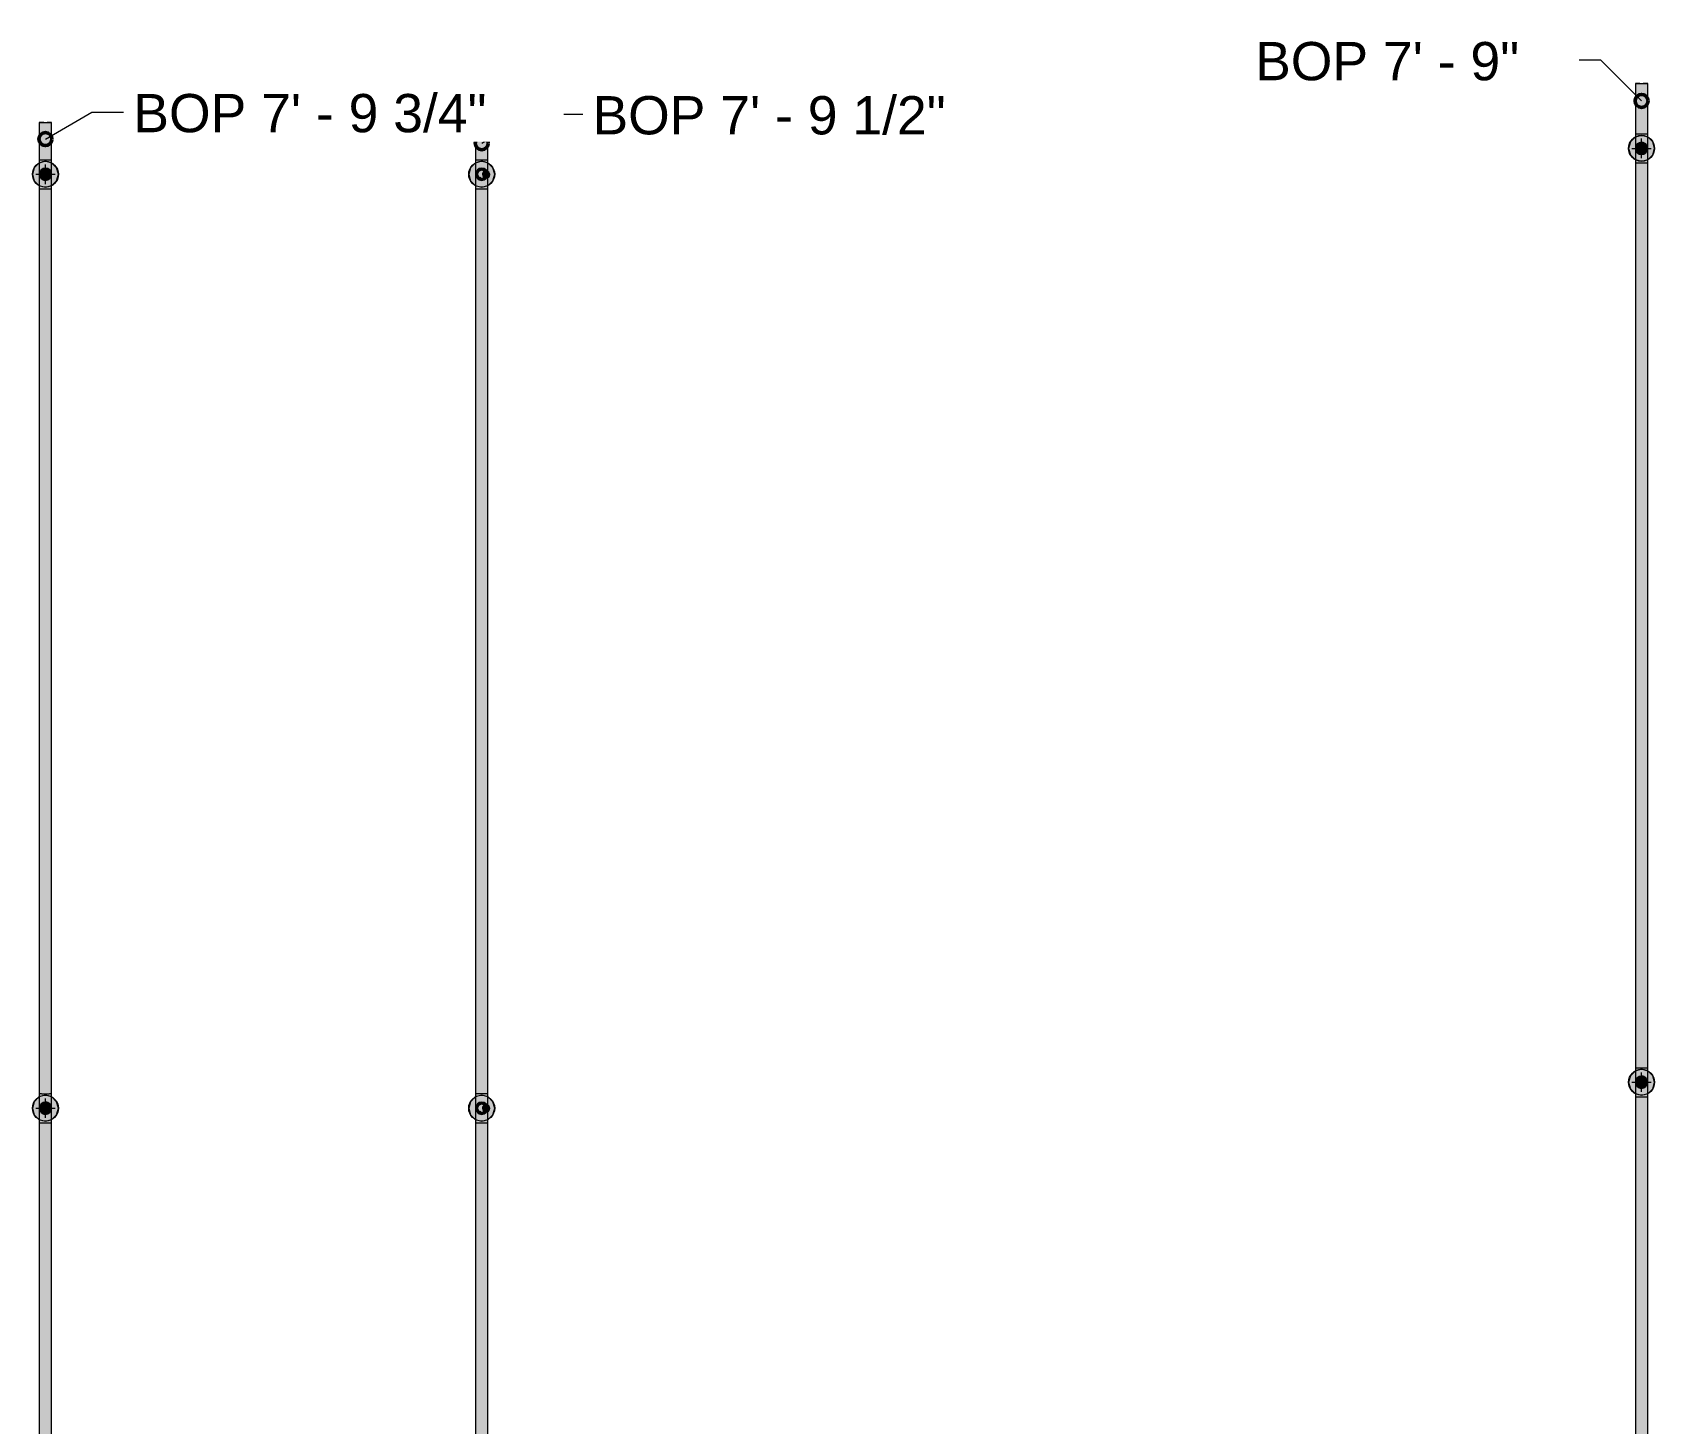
# Model space of a CAD drawing. Header units: inches. Extents: x -3385 to 41, y 7 to 1342.
# Drawn here: x -2188 to -1938, y 871.1 to 1085.6 of the extents above; entities that cross this region are included whole.
import ezdxf

# ---------------------------------------------------------------- set-up
doc = ezdxf.new("R2010")
doc.units = ezdxf.units.IN
doc.header["$MEASUREMENT"] = 0
for name, color, linetype, lineweight in [('A-ANNO-NOTE', 131, 'Continuous', 9), ('G-ANNO-DIMS', 111, 'Continuous', 9), ('P-PIPE', 3, 'Continuous', 9), ('P-PIPE-CNTR', 3, 'Continuous', 9)]:
    doc.layers.add(name, color=color, linetype=linetype, lineweight=lineweight)
doc.styles.add('Arial', font='arial.ttf', dxfattribs={"height": 5.901198})

# ---------------------------------------------------------------- blocks, each defined once
blk = doc.blocks.new('Transition - Generic - Plumbing-CW-1090292-LOWER PARKING')
at = {"layer": 'P-PIPE'}
for points in [[(-396.81, 147.74), (-396.66, 147.74), (-396.62, 147.94), (-396.54, 148.11), (-396.46, 148.21), (-396.29, 148.33), (-396.12, 148.38), (-396, 148.4), (-395.79, 148.36), (-395.63, 148.28), (-395.54, 148.21), (-395.41, 148.02), (-395.36, 147.91), (-395.33, 147.74), (-395.19, 147.74), (-395.43, 148.32), (-396, 148.56), (-396.58, 148.32), (-396.79, 147.79)], [(-396, 146.93), (-395.43, 147.17), (-395.19, 147.74), (-395.34, 147.74), (-395.37, 147.55), (-395.46, 147.38), (-395.54, 147.28), (-395.71, 147.16), (-395.88, 147.1), (-396, 147.09), (-396.21, 147.12), (-396.37, 147.2), (-396.47, 147.28), (-396.59, 147.47), (-396.64, 147.58), (-396.66, 147.74), (-396.81, 147.74), (-396.58, 147.17), (-396.14, 146.99)]]:
    blk.add_hatch(color=256, dxfattribs=at).paths.add_polyline_path(points, flags=0)
for radius, start, end in [(0.812, 0, 180), (0.813, 180, 0)]:
    blk.add_arc((-396, 147.74), radius, start, end, dxfattribs=at)
blk = doc.blocks.new('Transition - Generic - Plumbing-CW-1225462-LOWER PARKING')
at = {"layer": 'P-PIPE'}
for points in [[(-2118.76, 775.18), (-2118.76, 775.43), (-2119.03, 775.59), (-2119.03, 775.9), (-2118.76, 776.06), (-2118.76, 776.31), (-2119.16, 776.14), (-2119.32, 775.74), (-2119.16, 775.35)], [(-2118.76, 775.43), (-2118.49, 775.59), (-2118.49, 775.9), (-2118.76, 776.06), (-2119.03, 775.9), (-2119.03, 775.59)], [(-2118.76, 775.18), (-2118.36, 775.35), (-2118.2, 775.74), (-2118.36, 776.14), (-2118.76, 776.31), (-2118.76, 776.06), (-2118.49, 775.9), (-2118.49, 775.59), (-2118.76, 775.43)]]:
    blk.add_hatch(color=256, dxfattribs=at).paths.add_polyline_path(points, flags=0)
for major_axis, start_param, end_param in [((-0.561, 0.041), 4.784717, 7.926309), ((-0.312, 0.023), 4.784716, 7.926309), ((-0.561, 0.041), 1.643123, 4.784716), ((-0.312, 0.023), 1.643123, 4.784716)]:
    blk.add_ellipse((-2118.76, 775.74), major_axis=major_axis, ratio=0.999999, start_param=start_param, end_param=end_param, dxfattribs=at)

msp = doc.modelspace()

# ---------------------------------------------------------------- hatches: boundary and pattern name
at = {"layer": 'A-ANNO-NOTE'}
h = msp.add_hatch(color=256, dxfattribs=at)
edge = h.paths.add_edge_path(flags=0)
edge.add_arc((-1940, 1067.743), 2, 0, 360)
for points in [[(-1940, 1065.743), (-1939, 1066.011), (-1938.268, 1066.743), (-1938, 1067.743), (-1938.268, 1068.743), (-1939, 1069.475), (-1940, 1069.743), (-1941, 1069.475), (-1941.732, 1068.743), (-1942, 1067.743), (-1941.732, 1066.743), (-1941, 1066.011)], [(-2186, 1061.743), (-2185, 1062.011), (-2184.268, 1062.743), (-2184, 1063.743), (-2184.268, 1064.743), (-2185, 1065.475), (-2186, 1065.743), (-2187, 1065.475), (-2187.732, 1064.743), (-2188, 1063.743), (-2187.732, 1062.743), (-2187, 1062.011)], [(-2118.76, 1061.743), (-2117.76, 1062.011), (-2117.028, 1062.743), (-2116.76, 1063.743), (-2117.028, 1064.743), (-2117.76, 1065.475), (-2118.76, 1065.743), (-2119.76, 1065.475), (-2120.492, 1064.743), (-2120.76, 1063.743), (-2120.492, 1062.743), (-2119.76, 1062.011)], [(-1940, 921.743), (-1939, 922.011), (-1938.268, 922.743), (-1938, 923.743), (-1938.268, 924.743), (-1939, 925.475), (-1940, 925.743), (-1941, 925.475), (-1941.732, 924.743), (-1942, 923.743), (-1941.732, 922.743), (-1941, 922.011)], [(-2186, 917.743), (-2185, 918.011), (-2184.268, 918.743), (-2184, 919.743), (-2184.268, 920.743), (-2185, 921.475), (-2186, 921.743), (-2187, 921.475), (-2187.732, 920.743), (-2188, 919.743), (-2187.732, 918.743), (-2187, 918.011)], [(-2118.76, 917.743), (-2117.76, 918.011), (-2117.028, 918.743), (-2116.76, 919.743), (-2117.028, 920.743), (-2117.76, 921.475), (-2118.76, 921.743), (-2119.76, 921.475), (-2120.492, 920.743), (-2120.76, 919.743), (-2120.492, 918.743), (-2119.76, 918.011)]]:
    msp.add_hatch(color=256, dxfattribs=at).paths.add_polyline_path(points, flags=0)
h = msp.add_hatch(color=256, dxfattribs=at)
edge = h.paths.add_edge_path(flags=0)
edge.add_arc((-2186, 1063.743), 2, 0, 360)
h = msp.add_hatch(color=256, dxfattribs=at)
edge = h.paths.add_edge_path(flags=0)
edge.add_arc((-2118.76, 1063.743), 2, 0, 360)
h = msp.add_hatch(color=256, dxfattribs=at)
edge = h.paths.add_edge_path(flags=0)
edge.add_arc((-1940, 923.743), 2, 0, 360)
h = msp.add_hatch(color=256, dxfattribs=at)
edge = h.paths.add_edge_path(flags=0)
edge.add_arc((-2186, 919.743), 2, 0, 360)
h = msp.add_hatch(color=256, dxfattribs=at)
edge = h.paths.add_edge_path(flags=0)
edge.add_arc((-2118.76, 919.743), 2, 0, 360)
at = {"layer": 'P-PIPE'}
h = msp.add_hatch(color=256, dxfattribs=at)
h.paths.add_polyline_path([(-1940.672, 1069.984), (-1940.672, 1069.985), (-1940.672, 1071.306)], flags=0)
h.paths.add_polyline_path([(-1940, 1069.983), (-1940, 1077.738), (-1940.95, 1077.742), (-1940.95, 1069.987), (-1940.473, 1069.983), (-1940.245, 1069.983)], flags=0)
for points in [[(-1940, 1069.983), (-1939.05, 1069.987), (-1939.05, 1077.742), (-1939.525, 1077.739), (-1940, 1077.738), (-1940, 1071.306)], [(-2185.999, 1065.982), (-2185.049, 1065.986), (-2185.049, 1071.742), (-2185.524, 1071.739), (-2185.999, 1071.738), (-2185.999, 1071.306)], [(-2118.759, 1065.983), (-2117.809, 1065.987), (-2117.809, 1071.742), (-2118.284, 1071.739), (-2118.759, 1071.738), (-2118.759, 1071.306)], [(-1940, 1066.793), (-1939.754, 1066.825), (-1939.525, 1066.92), (-1939.328, 1067.071), (-1939.177, 1067.268), (-1939.082, 1067.497), (-1939.05, 1067.743), (-1939.082, 1067.989), (-1939.177, 1068.218), (-1939.328, 1068.415), (-1939.525, 1068.566), (-1939.754, 1068.66), (-1940, 1068.693), (-1940.246, 1068.66), (-1940.475, 1068.566), (-1940.672, 1068.415), (-1940.823, 1068.218), (-1940.918, 1067.989), (-1940.95, 1067.743), (-1940.918, 1067.497), (-1940.823, 1067.268), (-1940.672, 1067.071), (-1940.475, 1066.92), (-1940.246, 1066.825)], [(-1940, 925.983), (-1939.05, 925.987), (-1939.05, 1065.498), (-1939.525, 1065.495), (-1940, 1065.494), (-1940, 933.851)], [(-2186, 1062.793), (-2185.754, 1062.825), (-2185.525, 1062.92), (-2185.328, 1063.071), (-2185.177, 1063.268), (-2185.082, 1063.497), (-2185.05, 1063.743), (-2185.082, 1063.989), (-2185.177, 1064.218), (-2185.328, 1064.415), (-2185.525, 1064.566), (-2185.754, 1064.66), (-2186, 1064.693), (-2186.246, 1064.66), (-2186.475, 1064.566), (-2186.672, 1064.415), (-2186.823, 1064.218), (-2186.918, 1063.989), (-2186.95, 1063.743), (-2186.918, 1063.497), (-2186.823, 1063.268), (-2186.672, 1063.071), (-2186.475, 1062.92), (-2186.246, 1062.825)], [(-2185.999, 921.982), (-2185.049, 921.986), (-2185.049, 1061.498), (-2185.524, 1061.495), (-2185.999, 1061.494), (-2185.999, 933.851)], [(-2118.759, 921.983), (-2117.809, 921.987), (-2117.809, 1061.499), (-2118.284, 1061.495), (-2118.759, 1061.495), (-2118.759, 933.851)], [(-1940, 922.793), (-1939.754, 922.825), (-1939.525, 922.92), (-1939.328, 923.071), (-1939.177, 923.268), (-1939.082, 923.497), (-1939.05, 923.743), (-1939.082, 923.989), (-1939.177, 924.218), (-1939.328, 924.415), (-1939.525, 924.566), (-1939.754, 924.66), (-1940, 924.693), (-1940.246, 924.66), (-1940.475, 924.566), (-1940.672, 924.415), (-1940.823, 924.218), (-1940.918, 923.989), (-1940.95, 923.743), (-1940.918, 923.497), (-1940.823, 923.268), (-1940.672, 923.071), (-1940.475, 922.92), (-1940.246, 922.825)], [(-2186, 918.793), (-2185.754, 918.825), (-2185.525, 918.92), (-2185.328, 919.071), (-2185.177, 919.268), (-2185.082, 919.497), (-2185.05, 919.743), (-2185.082, 919.989), (-2185.177, 920.218), (-2185.328, 920.415), (-2185.525, 920.566), (-2185.754, 920.66), (-2186, 920.693), (-2186.246, 920.66), (-2186.475, 920.566), (-2186.672, 920.415), (-2186.823, 920.218), (-2186.918, 919.989), (-2186.95, 919.743), (-2186.918, 919.497), (-2186.823, 919.268), (-2186.672, 919.071), (-2186.475, 918.92), (-2186.246, 918.825)], [(-1940, 781.983), (-1940, 921.494), (-1940.95, 921.497), (-1940.95, 781.987), (-1940.473, 781.983), (-1940.245, 781.983)], [(-1940, 781.983), (-1939.05, 781.987), (-1939.05, 921.498), (-1939.525, 921.495), (-1940, 921.494), (-1940, 782.651)], [(-2185.999, 777.982), (-2185.049, 777.986), (-2185.049, 917.498), (-2185.524, 917.495), (-2185.999, 917.494), (-2185.999, 782.651)], [(-2118.759, 777.99), (-2117.809, 777.994), (-2117.809, 917.499), (-2118.284, 917.495), (-2118.759, 917.495), (-2118.759, 782.651)]]:
    msp.add_hatch(color=256, dxfattribs=at).paths.add_polyline_path(points, flags=0)
h = msp.add_hatch(color=256, dxfattribs=at)
h.paths.add_polyline_path([(-2186.672, 1065.984), (-2186.672, 1065.984), (-2186.672, 1071.306)], flags=0)
h.paths.add_polyline_path([(-2185.999, 1065.982), (-2185.999, 1071.738), (-2186.949, 1071.742), (-2186.949, 1065.986), (-2186.473, 1065.983), (-2186.245, 1065.983)], flags=0)
h = msp.add_hatch(color=256, dxfattribs=at)
h.paths.add_polyline_path([(-2119.432, 1065.984), (-2119.432, 1065.985), (-2119.432, 1071.306)], flags=0)
h.paths.add_polyline_path([(-2118.759, 1065.983), (-2118.759, 1071.738), (-2119.709, 1071.742), (-2119.709, 1065.987), (-2119.233, 1065.984), (-2119.005, 1065.983)], flags=0)
h = msp.add_hatch(color=256, dxfattribs=at)
h.paths.add_polyline_path([(-1940.95, 1067.742), (-1940.918, 1067.989), (-1940.787, 1068.275), (-1940.654, 1068.432), (-1940.442, 1068.58), (-1940.245, 1068.661), (-1940, 1068.693), (-1940, 1069.983), (-1940.95, 1069.987), (-1940.95, 1067.743)], flags=0)
h.paths.add_polyline_path([(-1940, 1065.494), (-1940.008, 1066.793), (-1940.253, 1066.826), (-1940.477, 1066.921), (-1940.674, 1067.073), (-1940.84, 1067.309), (-1940.879, 1067.381), (-1940.933, 1067.56), (-1940.95, 1067.741), (-1940.95, 1065.498), (-1940.475, 1065.495), (-1940.246, 1065.495)], flags=0)
h = msp.add_hatch(color=256, dxfattribs=at)
h.paths.add_polyline_path([(-1940, 1066.792), (-1939.749, 1066.826), (-1939.522, 1066.921), (-1939.324, 1067.074), (-1939.174, 1067.272), (-1939.081, 1067.5), (-1939.05, 1067.752), (-1939.082, 1067.991), (-1939.179, 1068.221), (-1939.329, 1068.416), (-1939.527, 1068.567), (-1939.755, 1068.661), (-1940.003, 1068.693), (-1940.247, 1068.66), (-1940.476, 1068.565), (-1940.672, 1068.414), (-1940.823, 1068.217), (-1940.918, 1067.988), (-1940.95, 1067.74), (-1940.917, 1067.495), (-1940.822, 1067.265), (-1940.67, 1067.069), (-1940.472, 1066.918), (-1940.242, 1066.824), (-1940, 1066.792)], flags=0)
h.paths.add_polyline_path([(-1940, 1066.793), (-1940.252, 1066.828), (-1940.475, 1066.92), (-1940.674, 1067.075), (-1940.823, 1067.268), (-1940.918, 1067.5), (-1940.95, 1067.743), (-1940.917, 1067.99), (-1940.823, 1068.218), (-1940.67, 1068.416), (-1940.475, 1068.566), (-1940.243, 1068.661), (-1940, 1068.693), (-1939.749, 1068.658), (-1939.525, 1068.566), (-1939.324, 1068.409), (-1939.177, 1068.218), (-1939.082, 1067.989), (-1939.051, 1067.738), (-1939.086, 1067.488), (-1939.177, 1067.268), (-1939.328, 1067.071), (-1939.527, 1066.919), (-1939.756, 1066.825)], flags=0)
h = msp.add_hatch(color=256, dxfattribs=at)
h.paths.add_polyline_path([(-1939.049, 1067.742), (-1939.049, 1069.987), (-1939.525, 1069.983), (-1940, 1069.983), (-1939.996, 1068.693), (-1939.746, 1068.659), (-1939.523, 1068.565), (-1939.326, 1068.413), (-1939.159, 1068.176), (-1939.12, 1068.104), (-1939.066, 1067.925), (-1939.05, 1067.755)], flags=0)
h.paths.add_polyline_path([(-1940, 1065.494), (-1939.049, 1065.498), (-1939.05, 1067.73), (-1939.082, 1067.494), (-1939.212, 1067.209), (-1939.346, 1067.052), (-1939.539, 1066.913), (-1939.753, 1066.824), (-1940, 1066.792), (-1940, 1066.682)], flags=0)
h = msp.add_hatch(color=256, dxfattribs=at)
h.paths.add_polyline_path([(-2186.95, 1063.742), (-2186.918, 1063.989), (-2186.787, 1064.275), (-2186.654, 1064.432), (-2186.442, 1064.579), (-2186.245, 1064.661), (-2185.999, 1064.693), (-2186, 1065.982), (-2186.95, 1065.986), (-2186.95, 1063.743)], flags=0)
h.paths.add_polyline_path([(-2185.999, 1061.494), (-2186.009, 1062.793), (-2186.253, 1062.826), (-2186.477, 1062.921), (-2186.674, 1063.073), (-2186.84, 1063.309), (-2186.879, 1063.38), (-2186.933, 1063.56), (-2186.95, 1063.742), (-2186.95, 1061.498), (-2186.474, 1061.495), (-2186.246, 1061.494)], flags=0)
h = msp.add_hatch(color=256, dxfattribs=at)
h.paths.add_polyline_path([(-2185.049, 1063.742), (-2185.049, 1065.986), (-2185.524, 1065.983), (-2185.999, 1065.982), (-2185.997, 1064.693), (-2185.745, 1064.659), (-2185.523, 1064.565), (-2185.326, 1064.413), (-2185.159, 1064.176), (-2185.12, 1064.104), (-2185.066, 1063.925), (-2185.05, 1063.756)], flags=0)
h.paths.add_polyline_path([(-2185.999, 1061.494), (-2185.049, 1061.498), (-2185.05, 1063.729), (-2185.082, 1063.493), (-2185.212, 1063.209), (-2185.346, 1063.052), (-2185.538, 1062.913), (-2185.753, 1062.824), (-2185.999, 1062.792), (-2185.999, 1062.682)], flags=0)
h = msp.add_hatch(color=256, dxfattribs=at)
h.paths.add_polyline_path([(-2118.759, 1061.495), (-2118.759, 1062.792), (-2119.013, 1062.827), (-2119.237, 1062.921), (-2119.432, 1063.071), (-2119.601, 1063.311), (-2119.638, 1063.381), (-2119.692, 1063.56), (-2119.71, 1063.741), (-2119.71, 1061.499), (-2119.234, 1061.495), (-2118.759, 1061.495)], flags=0)
h.paths.add_polyline_path([(-2119.71, 1063.745), (-2119.661, 1064.029), (-2119.639, 1064.104), (-2119.547, 1064.276), (-2119.413, 1064.433), (-2119.19, 1064.585), (-2119.006, 1064.661), (-2118.759, 1064.694), (-2118.759, 1065.983), (-2119.71, 1065.987), (-2119.71, 1063.989)], flags=0)
h = msp.add_hatch(color=256, dxfattribs=at)
h.paths.add_polyline_path([(-2117.808, 1063.743), (-2117.808, 1065.987), (-2118.284, 1065.984), (-2118.759, 1065.983), (-2118.755, 1064.693), (-2118.505, 1064.659), (-2118.283, 1064.566), (-2118.087, 1064.415), (-2117.919, 1064.178), (-2117.88, 1064.104), (-2117.826, 1063.925), (-2117.809, 1063.744)], flags=0)
h.paths.add_polyline_path([(-2118.759, 1061.495), (-2117.808, 1061.499), (-2117.809, 1063.74), (-2117.841, 1063.497), (-2117.972, 1063.21), (-2118.105, 1063.053), (-2118.284, 1062.92), (-2118.513, 1062.825), (-2118.759, 1062.792), (-2118.759, 1062.682)], flags=0)
h = msp.add_hatch(color=256, dxfattribs=at)
h.paths.add_polyline_path([(-1940.672, 925.984), (-1940.672, 925.985), (-1940.672, 933.851)], flags=0)
h.paths.add_polyline_path([(-1940, 925.983), (-1940, 1065.494), (-1940.95, 1065.497), (-1940.95, 925.987), (-1940.473, 925.983), (-1940.245, 925.983)], flags=0)
h = msp.add_hatch(color=256, dxfattribs=at)
h.paths.add_polyline_path([(-2185.999, 1062.792), (-2185.749, 1062.826), (-2185.521, 1062.921), (-2185.324, 1063.075), (-2185.174, 1063.272), (-2185.081, 1063.5), (-2185.05, 1063.752), (-2185.082, 1063.991), (-2185.179, 1064.221), (-2185.329, 1064.416), (-2185.527, 1064.567), (-2185.755, 1064.661), (-2186.002, 1064.693), (-2186.246, 1064.66), (-2186.475, 1064.565), (-2186.672, 1064.414), (-2186.823, 1064.217), (-2186.918, 1063.988), (-2186.95, 1063.74), (-2186.917, 1063.495), (-2186.822, 1063.265), (-2186.67, 1063.068), (-2186.472, 1062.918), (-2186.242, 1062.823), (-2186, 1062.792)], flags=0)
h.paths.add_polyline_path([(-2186, 1062.793), (-2186.252, 1062.828), (-2186.475, 1062.92), (-2186.674, 1063.074), (-2186.823, 1063.268), (-2186.918, 1063.499), (-2186.95, 1063.743), (-2186.917, 1063.989), (-2186.823, 1064.218), (-2186.671, 1064.415), (-2186.475, 1064.566), (-2186.244, 1064.661), (-2186, 1064.693), (-2185.75, 1064.659), (-2185.525, 1064.566), (-2185.324, 1064.409), (-2185.177, 1064.218), (-2185.082, 1063.989), (-2185.051, 1063.738), (-2185.087, 1063.487), (-2185.177, 1063.268), (-2185.328, 1063.071), (-2185.527, 1062.919), (-2185.757, 1062.825)], flags=0)
h = msp.add_hatch(color=256, dxfattribs=at)
h.paths.add_polyline_path([(-2118.759, 1062.792), (-2118.513, 1062.825), (-2118.284, 1062.92), (-2118.066, 1063.098), (-2117.936, 1063.268), (-2117.834, 1063.551), (-2117.809, 1063.743), (-2117.858, 1064.03), (-2117.936, 1064.218), (-2118.11, 1064.433), (-2118.329, 1064.585), (-2118.513, 1064.661), (-2118.759, 1064.694), (-2119.047, 1064.644), (-2119.235, 1064.566), (-2119.453, 1064.388), (-2119.583, 1064.218), (-2119.678, 1063.989), (-2119.71, 1063.743), (-2119.661, 1063.456), (-2119.583, 1063.268), (-2119.432, 1063.071), (-2119.19, 1062.901), (-2118.958, 1062.818)], flags=0)
h.paths.add_polyline_path([(-2118.759, 1062.93), (-2118.76, 1062.93), (-2119.336, 1063.173), (-2119.572, 1063.743), (-2119.322, 1064.322), (-2118.759, 1064.555), (-2118.185, 1064.317), (-2117.947, 1063.743), (-2118.197, 1063.163), (-2118.665, 1062.97)], flags=0)
h = msp.add_hatch(color=256, dxfattribs=at)
h.paths.add_polyline_path([(-2118.76, 1063.085), (-2118.589, 1063.108), (-2118.422, 1063.18), (-2118.295, 1063.278), (-2118.19, 1063.414), (-2118.124, 1063.573), (-2118.102, 1063.743), (-2118.124, 1063.913), (-2118.197, 1064.081), (-2118.295, 1064.208), (-2118.431, 1064.312), (-2118.589, 1064.378), (-2118.76, 1064.4), (-2118.93, 1064.378), (-2119.097, 1064.305), (-2119.225, 1064.208), (-2119.329, 1064.072), (-2119.395, 1063.913), (-2119.417, 1063.743), (-2119.395, 1063.573), (-2119.322, 1063.405), (-2119.225, 1063.278), (-2119.088, 1063.173), (-2118.93, 1063.108)], flags=0)
h.paths.add_polyline_path([(-2118.76, 1063.18), (-2119.157, 1063.345), (-2119.322, 1063.743), (-2119.157, 1064.141), (-2118.76, 1064.305), (-2118.362, 1064.141), (-2118.197, 1063.743), (-2118.362, 1063.345), (-2118.603, 1063.245)], flags=0)
h = msp.add_hatch(color=256, dxfattribs=at)
h.paths.add_polyline_path([(-2186.672, 921.984), (-2186.672, 921.984), (-2186.672, 933.851)], flags=0)
h.paths.add_polyline_path([(-2185.999, 921.982), (-2185.999, 1061.494), (-2186.949, 1061.497), (-2186.949, 921.986), (-2186.473, 921.983), (-2186.245, 921.983)], flags=0)
h = msp.add_hatch(color=256, dxfattribs=at)
h.paths.add_polyline_path([(-2119.432, 921.984), (-2119.432, 921.985), (-2119.432, 933.851)], flags=0)
h.paths.add_polyline_path([(-2118.759, 921.983), (-2118.759, 1061.495), (-2119.709, 1061.498), (-2119.709, 921.987), (-2119.233, 921.984), (-2119.005, 921.983)], flags=0)
h = msp.add_hatch(color=256, dxfattribs=at)
h.paths.add_polyline_path([(-1940.95, 923.742), (-1940.918, 923.989), (-1940.787, 924.275), (-1940.654, 924.432), (-1940.442, 924.58), (-1940.245, 924.661), (-1940, 924.693), (-1940, 925.983), (-1940.95, 925.987), (-1940.95, 923.743)], flags=0)
h.paths.add_polyline_path([(-1940, 921.494), (-1940.008, 922.793), (-1940.253, 922.826), (-1940.477, 922.921), (-1940.674, 923.073), (-1940.84, 923.309), (-1940.879, 923.381), (-1940.933, 923.56), (-1940.95, 923.741), (-1940.95, 921.498), (-1940.475, 921.495), (-1940.246, 921.495)], flags=0)
h = msp.add_hatch(color=256, dxfattribs=at)
h.paths.add_polyline_path([(-1939.049, 923.742), (-1939.049, 925.987), (-1939.525, 925.983), (-1940, 925.983), (-1939.996, 924.693), (-1939.746, 924.659), (-1939.523, 924.565), (-1939.326, 924.413), (-1939.159, 924.176), (-1939.12, 924.104), (-1939.066, 923.925), (-1939.05, 923.755)], flags=0)
h.paths.add_polyline_path([(-1940, 921.494), (-1939.049, 921.498), (-1939.05, 923.73), (-1939.082, 923.494), (-1939.212, 923.209), (-1939.346, 923.052), (-1939.539, 922.913), (-1939.753, 922.824), (-1940, 922.792), (-1940, 922.682)], flags=0)
h = msp.add_hatch(color=256, dxfattribs=at)
h.paths.add_polyline_path([(-1940, 922.792), (-1939.749, 922.826), (-1939.522, 922.921), (-1939.324, 923.074), (-1939.174, 923.272), (-1939.081, 923.5), (-1939.05, 923.752), (-1939.082, 923.991), (-1939.179, 924.221), (-1939.329, 924.416), (-1939.527, 924.567), (-1939.755, 924.661), (-1940.003, 924.693), (-1940.247, 924.66), (-1940.476, 924.565), (-1940.672, 924.414), (-1940.823, 924.217), (-1940.918, 923.988), (-1940.95, 923.74), (-1940.917, 923.495), (-1940.822, 923.265), (-1940.67, 923.069), (-1940.472, 922.918), (-1940.242, 922.824), (-1940, 922.792)], flags=0)
h.paths.add_polyline_path([(-1940, 922.793), (-1940.252, 922.828), (-1940.475, 922.92), (-1940.674, 923.075), (-1940.823, 923.268), (-1940.918, 923.5), (-1940.95, 923.743), (-1940.917, 923.99), (-1940.823, 924.218), (-1940.67, 924.416), (-1940.475, 924.566), (-1940.243, 924.661), (-1940, 924.693), (-1939.749, 924.658), (-1939.525, 924.566), (-1939.324, 924.409), (-1939.177, 924.218), (-1939.082, 923.989), (-1939.051, 923.738), (-1939.086, 923.488), (-1939.177, 923.268), (-1939.328, 923.071), (-1939.527, 922.919), (-1939.756, 922.825)], flags=0)
h = msp.add_hatch(color=256, dxfattribs=at)
h.paths.add_polyline_path([(-2186.95, 919.742), (-2186.918, 919.989), (-2186.787, 920.275), (-2186.654, 920.432), (-2186.442, 920.579), (-2186.245, 920.661), (-2185.999, 920.693), (-2186, 921.982), (-2186.95, 921.985), (-2186.95, 919.743)], flags=0)
h.paths.add_polyline_path([(-2185.999, 917.494), (-2186.009, 918.793), (-2186.253, 918.826), (-2186.477, 918.921), (-2186.674, 919.073), (-2186.84, 919.309), (-2186.879, 919.38), (-2186.933, 919.56), (-2186.95, 919.742), (-2186.95, 917.498), (-2186.474, 917.495), (-2186.246, 917.494)], flags=0)
h = msp.add_hatch(color=256, dxfattribs=at)
h.paths.add_polyline_path([(-2185.999, 918.792), (-2185.749, 918.826), (-2185.521, 918.921), (-2185.324, 919.075), (-2185.174, 919.272), (-2185.081, 919.5), (-2185.05, 919.752), (-2185.082, 919.991), (-2185.179, 920.221), (-2185.329, 920.416), (-2185.527, 920.567), (-2185.755, 920.661), (-2186.002, 920.693), (-2186.246, 920.66), (-2186.475, 920.565), (-2186.672, 920.414), (-2186.823, 920.217), (-2186.918, 919.988), (-2186.95, 919.74), (-2186.917, 919.495), (-2186.822, 919.265), (-2186.67, 919.068), (-2186.472, 918.918), (-2186.242, 918.823), (-2186, 918.792)], flags=0)
h.paths.add_polyline_path([(-2186, 918.793), (-2186.252, 918.828), (-2186.475, 918.92), (-2186.674, 919.074), (-2186.823, 919.268), (-2186.918, 919.499), (-2186.95, 919.743), (-2186.917, 919.989), (-2186.823, 920.218), (-2186.671, 920.415), (-2186.475, 920.566), (-2186.244, 920.661), (-2186, 920.693), (-2185.75, 920.659), (-2185.525, 920.566), (-2185.324, 920.409), (-2185.177, 920.218), (-2185.082, 919.989), (-2185.051, 919.738), (-2185.087, 919.487), (-2185.177, 919.268), (-2185.328, 919.071), (-2185.527, 918.919), (-2185.757, 918.825)], flags=0)
h = msp.add_hatch(color=256, dxfattribs=at)
h.paths.add_polyline_path([(-2185.049, 919.742), (-2185.049, 921.986), (-2185.524, 921.983), (-2185.999, 921.982), (-2185.997, 920.693), (-2185.745, 920.659), (-2185.523, 920.565), (-2185.326, 920.413), (-2185.159, 920.176), (-2185.12, 920.104), (-2185.066, 919.925), (-2185.05, 919.756)], flags=0)
h.paths.add_polyline_path([(-2185.999, 917.494), (-2185.049, 917.498), (-2185.05, 919.729), (-2185.082, 919.493), (-2185.212, 919.209), (-2185.346, 919.052), (-2185.538, 918.913), (-2185.753, 918.824), (-2185.999, 918.792), (-2185.999, 918.682)], flags=0)
h = msp.add_hatch(color=256, dxfattribs=at)
h.paths.add_polyline_path([(-2118.759, 917.495), (-2118.759, 918.792), (-2119.013, 918.827), (-2119.237, 918.921), (-2119.432, 919.071), (-2119.601, 919.311), (-2119.638, 919.381), (-2119.692, 919.56), (-2119.71, 919.741), (-2119.71, 917.499), (-2119.234, 917.495), (-2118.759, 917.495)], flags=0)
h.paths.add_polyline_path([(-2119.71, 919.745), (-2119.661, 920.029), (-2119.638, 920.106), (-2119.547, 920.276), (-2119.414, 920.433), (-2119.191, 920.584), (-2119.006, 920.661), (-2118.759, 920.694), (-2118.759, 921.983), (-2119.71, 921.986), (-2119.71, 919.989)], flags=0)
h = msp.add_hatch(color=256, dxfattribs=at)
h.paths.add_polyline_path([(-2118.759, 918.792), (-2118.513, 918.825), (-2118.284, 918.92), (-2118.066, 919.098), (-2117.936, 919.268), (-2117.834, 919.551), (-2117.809, 919.743), (-2117.841, 919.989), (-2117.936, 920.218), (-2118.087, 920.415), (-2118.329, 920.585), (-2118.513, 920.661), (-2118.759, 920.694), (-2119.047, 920.644), (-2119.235, 920.566), (-2119.453, 920.388), (-2119.583, 920.218), (-2119.678, 919.989), (-2119.71, 919.743), (-2119.661, 919.456), (-2119.583, 919.268), (-2119.432, 919.071), (-2119.19, 918.901), (-2118.958, 918.818)], flags=0)
h.paths.add_polyline_path([(-2118.759, 918.93), (-2118.759, 918.93), (-2119.336, 919.173), (-2119.572, 919.743), (-2119.322, 920.322), (-2118.759, 920.555), (-2118.185, 920.317), (-2117.947, 919.743), (-2118.197, 919.163), (-2118.665, 918.97)], flags=0)
h = msp.add_hatch(color=256, dxfattribs=at)
h.paths.add_polyline_path([(-2118.76, 919.085), (-2118.589, 919.108), (-2118.422, 919.18), (-2118.295, 919.278), (-2118.19, 919.414), (-2118.124, 919.573), (-2118.102, 919.743), (-2118.124, 919.913), (-2118.216, 920.106), (-2118.295, 920.208), (-2118.431, 920.312), (-2118.589, 920.378), (-2118.807, 920.394), (-2118.93, 920.378), (-2119.097, 920.305), (-2119.225, 920.208), (-2119.329, 920.072), (-2119.395, 919.913), (-2119.417, 919.743), (-2119.395, 919.573), (-2119.322, 919.405), (-2119.225, 919.278), (-2119.088, 919.173), (-2118.93, 919.108)], flags=0)
h.paths.add_polyline_path([(-2118.76, 919.18), (-2119.157, 919.345), (-2119.322, 919.743), (-2119.157, 920.141), (-2118.76, 920.305), (-2118.362, 920.141), (-2118.197, 919.743), (-2118.362, 919.345), (-2118.603, 919.245)], flags=0)
h = msp.add_hatch(color=256, dxfattribs=at)
h.paths.add_polyline_path([(-2117.808, 919.743), (-2117.808, 921.987), (-2118.284, 921.984), (-2118.759, 921.983), (-2118.755, 920.693), (-2118.505, 920.659), (-2118.283, 920.566), (-2118.087, 920.415), (-2117.919, 920.178), (-2117.88, 920.104), (-2117.826, 919.925), (-2117.809, 919.744)], flags=0)
h.paths.add_polyline_path([(-2118.759, 917.495), (-2117.808, 917.499), (-2117.809, 919.74), (-2117.841, 919.497), (-2117.972, 919.21), (-2118.105, 919.053), (-2118.286, 918.919), (-2118.513, 918.825), (-2118.759, 918.792), (-2118.759, 918.682)], flags=0)
h = msp.add_hatch(color=256, dxfattribs=at)
h.paths.add_polyline_path([(-2186.672, 777.984), (-2186.672, 777.984), (-2186.672, 782.651)], flags=0)
h.paths.add_polyline_path([(-2185.999, 777.982), (-2185.999, 917.494), (-2186.949, 917.497), (-2186.949, 777.986), (-2186.473, 777.983), (-2186.245, 777.983)], flags=0)
h = msp.add_hatch(color=256, dxfattribs=at)
h.paths.add_polyline_path([(-2119.432, 777.991), (-2119.432, 777.992), (-2119.432, 782.651)], flags=0)
h.paths.add_polyline_path([(-2118.759, 777.99), (-2118.759, 917.495), (-2119.709, 917.498), (-2119.709, 777.994), (-2119.233, 777.991), (-2119.005, 777.99)], flags=0)

# ---------------------------------------------------------------- linework, layer by layer
at = {"layer": 'A-ANNO-NOTE'}
for p, q in [((-1941.732, 1068.743), (-1942, 1067.743)), ((-1942, 1067.743), (-1941.732, 1066.743)), ((-1941, 1069.475), (-1941.732, 1068.743)), ((-1940, 1069.743), (-1941, 1069.475)), ((-1939, 1069.475), (-1940, 1069.743)), ((-1938.268, 1068.743), (-1939, 1069.475)), ((-1938, 1067.743), (-1938.268, 1068.743)), ((-1938.268, 1066.743), (-1938, 1067.743)), ((-2187, 1065.475), (-2187.732, 1064.743)), ((-2186, 1065.743), (-2187, 1065.475)), ((-2185, 1065.475), (-2186, 1065.743)), ((-2184.268, 1064.743), (-2185, 1065.475)), ((-2119.76, 1065.475), (-2120.492, 1064.743)), ((-2118.76, 1065.743), (-2119.76, 1065.475)), ((-2117.76, 1065.475), (-2118.76, 1065.743)), ((-2117.028, 1064.743), (-2117.76, 1065.475)), ((-1941.732, 1066.743), (-1941, 1066.011)), ((-1941, 1066.011), (-1940, 1065.743)), ((-1940, 1065.743), (-1939, 1066.011)), ((-1939, 1066.011), (-1938.268, 1066.743)), ((-2187.732, 1064.743), (-2188, 1063.743)), ((-2188, 1063.743), (-2187.732, 1062.743)), ((-2187.732, 1062.743), (-2187, 1062.011)), ((-2185, 1062.011), (-2184.268, 1062.743)), ((-2184, 1063.743), (-2184.268, 1064.743)), ((-2184.268, 1062.743), (-2184, 1063.743)), ((-2120.492, 1064.743), (-2120.76, 1063.743)), ((-2120.76, 1063.743), (-2120.492, 1062.743)), ((-2120.492, 1062.743), (-2119.76, 1062.011)), ((-2117.76, 1062.011), (-2117.028, 1062.743)), ((-2116.76, 1063.743), (-2117.028, 1064.743)), ((-2117.028, 1062.743), (-2116.76, 1063.743)), ((-2187, 1062.011), (-2186, 1061.743)), ((-2186, 1061.743), (-2185, 1062.011)), ((-2119.76, 1062.011), (-2118.76, 1061.743)), ((-2118.76, 1061.743), (-2117.76, 1062.011)), ((-1941, 925.475), (-1941.732, 924.743)), ((-1940, 925.743), (-1941, 925.475)), ((-1939, 925.475), (-1940, 925.743)), ((-1938.268, 924.743), (-1939, 925.475)), ((-1941.732, 924.743), (-1942, 923.743)), ((-1942, 923.743), (-1941.732, 922.743)), ((-1941.732, 922.743), (-1941, 922.011)), ((-1939, 922.011), (-1938.268, 922.743)), ((-1938, 923.743), (-1938.268, 924.743)), ((-1938.268, 922.743), (-1938, 923.743)), ((-2187.732, 920.743), (-2188, 919.743)), ((-2187, 921.475), (-2187.732, 920.743)), ((-2186, 921.743), (-2187, 921.475)), ((-2185, 921.475), (-2186, 921.743)), ((-2184.268, 920.743), (-2185, 921.475)), ((-2184, 919.743), (-2184.268, 920.743)), ((-2120.492, 920.743), (-2120.76, 919.743)), ((-2119.76, 921.475), (-2120.492, 920.743)), ((-2118.76, 921.743), (-2119.76, 921.475)), ((-2117.76, 921.475), (-2118.76, 921.743)), ((-2117.028, 920.743), (-2117.76, 921.475)), ((-2116.76, 919.743), (-2117.028, 920.743)), ((-1941, 922.011), (-1940, 921.743)), ((-1940, 921.743), (-1939, 922.011)), ((-2188, 919.743), (-2187.732, 918.743)), ((-2187.732, 918.743), (-2187, 918.011)), ((-2187, 918.011), (-2186, 917.743)), ((-2186, 917.743), (-2185, 918.011)), ((-2185, 918.011), (-2184.268, 918.743)), ((-2184.268, 918.743), (-2184, 919.743)), ((-2120.76, 919.743), (-2120.492, 918.743)), ((-2120.492, 918.743), (-2119.76, 918.011)), ((-2119.76, 918.011), (-2118.76, 917.743)), ((-2118.76, 917.743), (-2117.76, 918.011)), ((-2117.76, 918.011), (-2117.028, 918.743)), ((-2117.028, 918.743), (-2116.76, 919.743))]:
    msp.add_line(p, q, dxfattribs=at)
for centre in [(-1940, 1067.743), (-2186, 1063.743), (-2118.76, 1063.743), (-1940, 923.743), (-2186, 919.743), (-2118.76, 919.743)]:
    msp.add_circle(centre, 2, dxfattribs=at)
at = {"layer": 'G-ANNO-DIMS'}
for p, q in [((-1946.283, 1081.337), (-1957.676, 1081.337)), ((-1940, 1075.054), (-1946.283, 1081.337)), ((-2185.999, 1069.177), (-2178.822, 1073.321)), ((-2178.822, 1073.321), (-2173.953, 1073.321)), ((-2118.759, 1068.528), (-2111.025, 1072.993)), ((-2111.025, 1072.993), (-2103.187, 1072.993))]:
    msp.add_line(p, q, dxfattribs=at)
at = {"layer": 'G-ANNO-DIMS', "lineweight": 50}
for centre in [(-1940, 1075.054), (-2185.999, 1069.177), (-2118.759, 1068.528)]:
    msp.add_circle(centre, 1, dxfattribs=at)
at = {"layer": 'P-PIPE'}
for p, q in [((-1940.95, 1077.742), (-1940.95, 1069.987)), ((-1939.05, 1069.987), (-1939.05, 1077.742)), ((-2186.949, 1071.742), (-2186.949, 1065.986)), ((-2185.049, 1065.986), (-2185.049, 1071.742)), ((-2119.709, 1071.742), (-2119.709, 1065.987)), ((-2117.809, 1065.987), (-2117.809, 1071.742)), ((-1940.95, 1069.987), (-1940.95, 1065.498)), ((-1939.049, 1065.498), (-1939.049, 1069.987)), ((-2186.95, 1065.986), (-2186.95, 1061.498)), ((-2185.049, 1061.498), (-2185.049, 1065.986)), ((-2119.71, 1065.987), (-2119.71, 1063.743)), ((-2117.808, 1061.499), (-2117.808, 1065.987)), ((-1940.95, 1065.498), (-1940.95, 925.987)), ((-1939.05, 925.987), (-1939.05, 1065.498)), ((-2119.71, 1063.743), (-2119.71, 1061.499)), ((-2118.759, 1062.792), (-2118.759, 1062.792)), ((-2186.949, 1061.498), (-2186.949, 921.986)), ((-2185.049, 921.986), (-2185.049, 1061.498)), ((-2119.709, 1061.499), (-2119.709, 921.987)), ((-2117.809, 921.987), (-2117.809, 1061.499)), ((-1940.95, 925.987), (-1940.95, 921.498)), ((-1939.049, 921.498), (-1939.049, 925.987)), ((-2186.95, 921.986), (-2186.95, 917.498)), ((-2185.049, 917.498), (-2185.049, 921.986)), ((-2119.71, 921.987), (-2119.71, 919.743)), ((-2117.808, 917.499), (-2117.808, 921.987)), ((-1940.95, 921.498), (-1940.95, 781.987)), ((-1939.05, 781.987), (-1939.05, 921.498)), ((-2119.71, 919.743), (-2119.71, 917.499)), ((-2118.759, 918.792), (-2118.759, 918.792)), ((-2186.949, 917.498), (-2186.949, 777.986)), ((-2185.049, 777.986), (-2185.049, 917.498)), ((-2119.709, 917.499), (-2119.709, 777.994)), ((-2117.809, 777.994), (-2117.809, 917.499))]:
    msp.add_line(p, q, dxfattribs=at)
for centre, radius, start, end in [((-1940, 1067.743), 0.95, 0, 180), ((-1940, 1067.743), 0.95, 180, 0), ((-1940, 1067.268), 0.475, 90, 270), ((-1940, 1068.218), 0.475, 270, 90), ((-2186, 1063.743), 0.95, 0, 180), ((-2186, 1063.743), 0.95, 180, 0), ((-2186, 1063.268), 0.475, 90, 270), ((-2186, 1064.218), 0.475, 270, 90), ((-2118.76, 1063.743), 0.657, 0, 180), ((-2118.76, 1063.743), 0.658, 180, 0), ((-2118.76, 1063.414), 0.329, 201.13329, 270), ((-2118.76, 1064.072), 0.329, 21.14357, 90), ((-1940, 923.743), 0.95, 0, 180), ((-1940, 923.743), 0.95, 180, 0), ((-1940, 923.268), 0.475, 90, 270), ((-1940, 924.218), 0.475, 270, 90), ((-2186, 919.743), 0.95, 0, 180), ((-2186, 920.218), 0.475, 270, 90), ((-2118.76, 919.743), 0.658, 0, 180), ((-2118.76, 920.072), 0.329, 21.14293, 90), ((-2186, 919.743), 0.95, 180, 0), ((-2186, 919.268), 0.475, 90, 270), ((-2118.76, 919.743), 0.657, 180, 0), ((-2118.76, 919.414), 0.329, 201.13392, 270)]:
    msp.add_arc(centre, radius, start, end, dxfattribs=at)
for centre, major_axis, ratio, start_param, end_param in [((-1940, 1077.742), (0.95, 0), 0.0041666, 1.8325957, 3.1415927), ((-1940, 1077.742), (0.95, 0), 0.0041666, 3.1415927, 4.712389), ((-1940, 1077.742), (0.95, 0), 0.0041666, 4.712389, 6.2831853), ((-1940, 1077.742), (0.95, 0), 0.0041666, 0, 1.3089969), ((-2185.999, 1071.742), (0.95, 0), 0.0041666, 1.8325957, 3.1415927), ((-2185.999, 1071.742), (0.95, 0), 0.0041666, 3.1415927, 4.712389), ((-2185.999, 1071.742), (0.95, 0), 0.0041666, 4.712389, 6.2831853), ((-2185.999, 1071.742), (0.95, 0), 0.0041666, 0, 1.3089969), ((-2118.759, 1071.742), (0.95, 0), 0.0041666, 1.8325957, 3.1415927), ((-2118.759, 1071.742), (0.95, 0), 0.0041666, 3.1415927, 4.712389), ((-2118.759, 1071.742), (0.95, 0), 0.0041666, 4.712389, 6.2831853), ((-2118.759, 1071.742), (0.95, 0), 0.0041666, 0, 1.3089969), ((-1940, 1069.987), (0.951, 0), 0.0041666, 3.1415927, 3.403392), ((-1940, 1069.987), (0.951, 0), 0.0041666, 3.4054884, 3.6651914), ((-1940, 1069.987), (0.95, 0), 0.0041666, 3.6651914, 3.9260253), ((-1940, 1069.987), (0.951, 0), 0.0041666, 3.6663729, 3.9269908), ((-1940, 1069.987), (0.95, 0), 0.0041666, 3.9269908, 4.1882663), ((-1940, 1069.987), (0.951, 0), 0.0041666, 3.9277311, 4.1887902), ((-1940, 1069.987), (0.95, 0), 0.0041666, 4.1887902, 4.4503567), ((-1940, 1069.987), (0.951, 0), 0.0041666, 4.1892397, 4.4505896), ((-1940, 1069.987), (0.95, 0), 0.0041666, 4.4505896, 4.712389), ((-1940, 1069.987), (0.951, 0), 0.0041666, 4.4508064, 4.712389), ((-1940, 1069.987), (0.951, 0), 0.0041666, 4.712389, 6.0192896), ((-1940, 1069.987), (0.95, 0), 0.0041666, 4.712389, 4.9741884), ((-1940, 1069.987), (0.95, 0), 0.0041666, 4.9744212, 5.2359878), ((-1940, 1069.987), (0.95, 0), 0.0041666, 5.2365116, 5.4977871), ((-1940, 1069.987), (0.95, 0), 0.0041666, 5.4987526, 5.7595865), ((-1940, 1069.987), (0.951, 0), 0.0041666, 6.0213859, 6.2831853), ((-2185.999, 1065.986), (0.951, 0), 0.0041666, 3.1415927, 3.403392), ((-2185.999, 1065.986), (0.951, 0), 0.0041666, 3.4054884, 3.6651914), ((-2185.999, 1065.986), (0.95, 0), 0.0041666, 3.6651914, 3.9260253), ((-2185.999, 1065.986), (0.951, 0), 0.0041666, 3.6663729, 3.9269908), ((-2185.999, 1065.986), (0.95, 0), 0.0041666, 3.9269908, 4.1882663), ((-2185.999, 1065.986), (0.951, 0), 0.0041666, 3.9277311, 4.1887902), ((-2185.999, 1065.986), (0.951, 0), 0.0041666, 4.1892397, 4.4505896), ((-2185.999, 1065.986), (0.95, 0), 0.0041666, 4.1887902, 4.4503567), ((-2185.999, 1065.986), (0.95, 0), 0.0041666, 4.4505896, 4.712389), ((-2185.999, 1065.986), (0.951, 0), 0.0041666, 4.4508064, 4.712389), ((-2185.999, 1065.986), (0.951, 0), 0.0041666, 4.712389, 6.2831853), ((-2185.999, 1065.986), (0.95, 0), 0.0041666, 4.712389, 4.9741884), ((-2185.999, 1065.986), (0.95, 0), 0.0041666, 4.9744212, 5.2359878), ((-2185.999, 1065.986), (0.95, 0), 0.0041666, 5.2365116, 5.4977871), ((-2185.999, 1065.986), (0.95, 0), 0.0041666, 5.4987526, 5.7595865), ((-2118.759, 1065.987), (0.951, 0), 0.0041666, 3.1415927, 3.4032696), ((-2118.759, 1065.987), (0.951, 0), 0.0041666, 3.4054496, 3.6650689), ((-2118.759, 1065.987), (0.95, 0), 0.0041666, 3.6651914, 3.9258825), ((-2118.759, 1065.987), (0.951, 0), 0.0041666, 3.6663515, 3.9268683), ((-2118.759, 1065.987), (0.95, 0), 0.0041666, 3.9269908, 4.1881322), ((-2118.759, 1065.987), (0.951, 0), 0.0041666, 3.9277181, 4.1886677), ((-2118.759, 1065.987), (0.95, 0), 0.0041666, 4.1887902, 4.4502282), ((-2118.759, 1065.987), (0.951, 0), 0.0041666, 4.1892324, 4.4504671), ((-2118.759, 1065.987), (0.95, 0), 0.0041666, 4.4505896, 4.712265), ((-2118.759, 1065.987), (0.951, 0), 0.0041666, 4.4508036, 4.7122665), ((-2118.759, 1065.987), (-0.951, 0), 0.0041666, 1.5707977, 3.1414702), ((-2118.759, 1065.987), (0.95, 0), 0.0041666, 4.712389, 4.9741884), ((-2118.759, 1065.987), (0.95, 0), 0.0041666, 4.9742927, 5.2359878), ((-2118.759, 1065.987), (0.95, 0), 0.0041666, 5.2363774, 5.4977871), ((-2118.759, 1065.987), (0.95, 0), 0.0041666, 5.4986098, 5.7595865), ((-1940, 1065.498), (0.951, 0), 0.0041666, 3.1415927, 4.712389), ((-1940, 1065.498), (0.95, 0), 0.0041666, 3.6651914, 3.9260253), ((-1940, 1065.498), (0.95, 0), 0.0041666, 3.9269908, 4.1882663), ((-1940, 1065.498), (0.95, 0), 0.0041666, 4.1887902, 4.4503567), ((-1940, 1065.498), (0.95, 0), 0.0041666, 4.4505896, 4.712389), ((-1940, 1065.498), (0.951, 0), 0.0041666, 4.712389, 6.2831853), ((-1940, 1065.498), (0.95, 0), 0.0041666, 4.712389, 4.9741884), ((-1940, 1065.498), (0.95, 0), 0.0041666, 4.9744212, 5.2359878), ((-1940, 1065.498), (0.95, 0), 0.0041666, 5.2365116, 5.4977871), ((-1940, 1065.498), (0.95, 0), 0.0041666, 5.4987526, 5.7595865), ((-2118.759, 1063.743), (0, 0.951), 1, 0.0000318, 3.1416242), ((-2118.759, 1063.743), (0, 0.951), 1, 3.1415766, 6.283169), ((-2185.999, 1061.498), (0.951, 0), 0.0041666, 3.1415927, 4.712389), ((-2185.999, 1061.498), (0.95, 0), 0.0041666, 3.6651914, 3.9260253), ((-2185.999, 1061.498), (0.95, 0), 0.0041666, 3.9269908, 4.1882663), ((-2185.999, 1061.498), (0.95, 0), 0.0041666, 4.1887902, 4.4503567), ((-2185.999, 1061.498), (0.95, 0), 0.0041666, 4.4505896, 4.712389), ((-2185.999, 1061.498), (0.951, 0), 0.0041666, 4.712389, 6.2831853), ((-2185.999, 1061.498), (0.95, 0), 0.0041666, 4.712389, 4.9741884), ((-2185.999, 1061.498), (0.95, 0), 0.0041666, 4.9744212, 5.2359878), ((-2185.999, 1061.498), (0.95, 0), 0.0041666, 5.2365116, 5.4977871), ((-2185.999, 1061.498), (0.95, 0), 0.0041666, 5.4987526, 5.7595865), ((-2118.759, 1061.499), (-0.951, 0), 0.0041666, 0, 1.5706738), ((-2118.759, 1061.499), (0.95, 0), 0.0041666, 3.6651914, 3.9258825), ((-2118.759, 1061.499), (0.95, 0), 0.0041666, 3.9269908, 4.1881322), ((-2118.759, 1061.499), (0.95, 0), 0.0041666, 4.1887902, 4.4502282), ((-2118.759, 1061.499), (0.95, 0), 0.0041666, 4.4505896, 4.712265), ((-2118.759, 1061.499), (-0.951, 0), 0.0041666, 1.5707977, 3.1414702), ((-2118.759, 1061.499), (0.95, 0), 0.0041666, 4.712389, 4.9741884), ((-2118.759, 1061.499), (0.95, 0), 0.0041666, 4.9742927, 5.2359878), ((-2118.759, 1061.499), (0.95, 0), 0.0041666, 5.2363774, 5.4977871), ((-2118.759, 1061.499), (0.95, 0), 0.0041666, 5.4986098, 5.7595865), ((-1940, 925.987), (0.951, 0), 0.0041666, 3.1415927, 3.403392), ((-1940, 925.987), (0.951, 0), 0.0041666, 3.4054884, 3.6651914), ((-1940, 925.987), (0.951, 0), 0.0041666, 3.6663729, 3.9269908), ((-1940, 925.987), (0.95, 0), 0.0041666, 3.6651914, 3.9260253), ((-1940, 925.987), (0.951, 0), 0.0041666, 3.9277311, 4.1887902), ((-1940, 925.987), (0.95, 0), 0.0041666, 3.9269908, 4.1882663), ((-1940, 925.987), (0.951, 0), 0.0041666, 4.1892397, 4.4505896), ((-1940, 925.987), (0.95, 0), 0.0041666, 4.1887902, 4.4503567), ((-1940, 925.987), (0.951, 0), 0.0041666, 4.4508064, 4.712389), ((-1940, 925.987), (0.95, 0), 0.0041666, 4.4505896, 4.712389), ((-1940, 925.987), (0.951, 0), 0.0041666, 4.712389, 4.9739716), ((-1940, 925.987), (0.95, 0), 0.0041666, 4.712389, 4.9741884), ((-1940, 925.987), (0.951, 0), 0.0041666, 4.9741884, 5.2355383), ((-1940, 925.987), (0.95, 0), 0.0041666, 4.9744212, 5.2359878), ((-1940, 925.987), (0.951, 0), 0.0041666, 5.2359878, 5.4970469), ((-1940, 925.987), (0.95, 0), 0.0041666, 5.2365116, 5.4977871), ((-1940, 925.987), (0.951, 0), 0.0041666, 5.4977871, 5.758405), ((-1940, 925.987), (0.95, 0), 0.0041666, 5.4987526, 5.7595865), ((-1940, 925.987), (0.951, 0), 0.0041666, 5.7595865, 6.0192896), ((-1940, 925.987), (0.951, 0), 0.0041666, 6.0213859, 6.2831853), ((-2185.999, 921.986), (0.951, 0), 0.0041666, 3.1415927, 3.403392), ((-2185.999, 921.986), (0.951, 0), 0.0041666, 3.4054884, 3.6651914), ((-2185.999, 921.986), (0.951, 0), 0.0041666, 3.6663729, 3.9269908), ((-2185.999, 921.986), (0.95, 0), 0.0041666, 3.6651914, 3.9260253), ((-2185.999, 921.986), (0.951, 0), 0.0041666, 3.9277311, 4.1887902), ((-2185.999, 921.986), (0.95, 0), 0.0041666, 3.9269908, 4.1882663), ((-2185.999, 921.986), (0.951, 0), 0.0041666, 4.1892397, 4.4505896), ((-2185.999, 921.986), (0.95, 0), 0.0041666, 4.1887902, 4.4503567), ((-2185.999, 921.986), (0.951, 0), 0.0041666, 4.4508064, 4.712389), ((-2185.999, 921.986), (0.95, 0), 0.0041666, 4.4505896, 4.712389), ((-2185.999, 921.986), (0.951, 0), 0.0041666, 4.712389, 4.9739716), ((-2185.999, 921.986), (0.95, 0), 0.0041666, 4.712389, 4.9741884), ((-2185.999, 921.986), (0.951, 0), 0.0041666, 4.9741884, 5.2355383), ((-2185.999, 921.986), (0.95, 0), 0.0041666, 4.9744212, 5.2359878), ((-2185.999, 921.986), (0.951, 0), 0.0041666, 5.2359878, 5.4970469), ((-2185.999, 921.986), (0.95, 0), 0.0041666, 5.2365116, 5.4977871), ((-2185.999, 921.986), (0.951, 0), 0.0041666, 5.4977871, 5.758405), ((-2185.999, 921.986), (0.95, 0), 0.0041666, 5.4987526, 5.7595865), ((-2185.999, 921.986), (0.951, 0), 0.0041666, 5.7595865, 6.0192896), ((-2185.999, 921.986), (0.951, 0), 0.0041666, 6.0213859, 6.2831853), ((-2118.759, 921.987), (0.951, 0), 0.0041666, 3.1415927, 3.4032847), ((-2118.759, 919.743), (0, 0.951), 1, 6.2831748, 9.4247672), ((-2118.759, 921.987), (0.951, 0), 0.0041666, 3.4054544, 3.6650841), ((-2118.759, 921.987), (0.951, 0), 0.0041666, 3.6663542, 3.9268835), ((-2118.759, 921.987), (0.95, 0), 0.0041666, 3.6651914, 3.9259002), ((-2118.759, 921.987), (0.951, 0), 0.0041666, 3.9277197, 4.1886829), ((-2118.759, 921.987), (0.95, 0), 0.0041666, 3.9269908, 4.1881487), ((-2118.759, 921.987), (0.951, 0), 0.0041666, 4.1892333, 4.4504822), ((-2118.759, 921.987), (0.95, 0), 0.0041666, 4.1887902, 4.4502441), ((-2118.759, 921.987), (0.951, 0), 0.0041666, 4.4508039, 4.7122816), ((-2118.759, 921.987), (-0.95, 0), 0.0041666, 1.3089969, 1.5706876), ((-2118.759, 921.987), (-0.951, 0), 0.0041666, 1.5707976, 1.8323764), ((-2118.759, 921.987), (0.95, 0), 0.0041666, 4.712389, 4.9741884), ((-2118.759, 919.743), (0, 0.951), 1, 3.1415822, 6.2831746), ((-2118.759, 921.987), (0.951, 0), 0.0041666, 4.974081, 5.2355319), ((-2118.759, 921.987), (0.95, 0), 0.0041666, 4.9743086, 5.2359878), ((-2118.759, 921.987), (0.951, 0), 0.0041666, 5.2358804, 5.4970356), ((-2118.759, 921.987), (0.95, 0), 0.0041666, 5.236394, 5.4977871), ((-2118.759, 921.987), (0.951, 0), 0.0041666, 5.4976798, 5.7583863), ((-2118.759, 921.987), (0.95, 0), 0.0041666, 5.4986275, 5.7595865), ((-2118.759, 921.987), (0.951, 0), 0.0041666, 5.7594792, 6.0192556), ((-2118.759, 921.987), (0.951, 0), 0.0041666, 6.0212786, 6.283078), ((-1940, 921.498), (0.951, 0), 0.0041666, 3.1415927, 4.712389), ((-1940, 921.498), (0.95, 0), 0.0041666, 3.6651914, 3.9260253), ((-1940, 921.498), (0.95, 0), 0.0041666, 3.9269908, 4.1882663), ((-1940, 921.498), (0.95, 0), 0.0041666, 4.1887902, 4.4503567), ((-1940, 921.498), (0.95, 0), 0.0041666, 4.4505896, 4.712389), ((-1940, 921.498), (0.951, 0), 0.0041666, 4.712389, 6.2831853), ((-1940, 921.498), (0.95, 0), 0.0041666, 4.712389, 4.9741884), ((-1940, 921.498), (0.95, 0), 0.0041666, 4.9744212, 5.2359878), ((-1940, 921.498), (0.95, 0), 0.0041666, 5.2365116, 5.4977871), ((-1940, 921.498), (0.95, 0), 0.0041666, 5.4987526, 5.7595865), ((-2185.999, 917.498), (0.951, 0), 0.0041666, 3.1415927, 4.712389), ((-2185.999, 917.498), (0.95, 0), 0.0041666, 3.6651914, 3.9260253), ((-2185.999, 917.498), (0.95, 0), 0.0041666, 3.9269908, 4.1882663), ((-2185.999, 917.498), (0.95, 0), 0.0041666, 4.1887902, 4.4503567), ((-2185.999, 917.498), (0.95, 0), 0.0041666, 4.4505896, 4.712389), ((-2185.999, 917.498), (0.951, 0), 0.0041666, 4.712389, 6.2831853), ((-2185.999, 917.498), (0.95, 0), 0.0041666, 4.712389, 4.9741884), ((-2185.999, 917.498), (0.95, 0), 0.0041666, 4.9744212, 5.2359878), ((-2185.999, 917.498), (0.95, 0), 0.0041666, 5.2365116, 5.4977871), ((-2185.999, 917.498), (0.95, 0), 0.0041666, 5.4987526, 5.7595865), ((-2118.759, 917.499), (-0.951, 0), 0.0041666, 0, 1.570689), ((-2118.759, 917.499), (0.95, 0), 0.0041666, 3.6651914, 3.9259002), ((-2118.759, 917.499), (0.95, 0), 0.0041666, 3.9269908, 4.1881487), ((-2118.759, 917.499), (0.95, 0), 0.0041666, 4.1887902, 4.4502441), ((-2118.759, 917.499), (0.95, 0), 0.0041666, 4.4505896, 4.7122803), ((-2118.759, 917.499), (-0.951, 0), 0.0041666, 1.5707976, 3.1414853), ((-2118.759, 917.499), (0.95, 0), 0.0041666, 4.712389, 4.9741884), ((-2118.759, 917.499), (0.95, 0), 0.0041666, 4.9743086, 5.2359878), ((-2118.759, 917.499), (0.95, 0), 0.0041666, 5.236394, 5.4977871), ((-2118.759, 917.499), (0.95, 0), 0.0041666, 5.4986275, 5.7595865)]:
    msp.add_ellipse(centre, major_axis=major_axis, ratio=ratio, start_param=start_param, end_param=end_param, dxfattribs=at)
at = {"layer": 'P-PIPE-CNTR'}
for p, q in [((-1941.5, 1067.743), (-1938.5, 1067.743)), ((-1940, 1066.243), (-1940, 1069.243)), ((-2186, 1062.243), (-2186, 1065.243)), ((-2187.5, 1063.743), (-2184.5, 1063.743)), ((-2119.76, 1063.743), (-2119.322, 1063.743)), ((-2118.76, 1064.305), (-2118.76, 1064.743)), ((-2118.76, 1062.743), (-2118.76, 1063.18)), ((-2118.197, 1063.743), (-2117.76, 1063.743)), ((-1940, 922.243), (-1940, 925.243)), ((-1941.5, 923.743), (-1938.5, 923.743)), ((-2186, 918.243), (-2186, 921.243)), ((-2118.76, 920.305), (-2118.76, 920.743)), ((-2187.5, 919.743), (-2184.5, 919.743)), ((-2119.76, 919.743), (-2119.322, 919.743)), ((-2118.76, 918.743), (-2118.76, 919.18)), ((-2118.197, 919.743), (-2117.76, 919.743))]:
    msp.add_line(p, q, dxfattribs=at)

# ---------------------------------------------------------------- block references
at = {"layer": 'P-PIPE', "extrusion": (-0.000122479, 0, 1), "rotation": 359.9999707590316}
msp.add_blockref('Transition - Generic - Plumbing-CW-1090292-LOWER PARKING', (-1722.702, 915.999), dxfattribs=at)
at = {"layer": 'P-PIPE', "extrusion": (-0.001441, 9.55512e-05, 0.999999), "rotation": 90.00000920272495}
msp.add_blockref('Transition - Generic - Plumbing-CW-1225462-LOWER PARKING', (-1342.341, 3182.458), dxfattribs=at)
at = {"layer": 'P-PIPE', "extrusion": (-0.000107352, 0, 1), "rotation": 359.9999743867906}
msp.add_blockref('Transition - Generic - Plumbing-CW-1090292-LOWER PARKING', (-1722.709, 771.999), dxfattribs=at)
at = {"layer": 'P-PIPE', "extrusion": (-0.001426, 9.55512e-05, 0.999999), "rotation": 90.00000920272495}
msp.add_blockref('Transition - Generic - Plumbing-CW-1225462-LOWER PARKING', (-1342.348, 3038.458), dxfattribs=at)

# ---------------------------------------------------------------- next in the draw order: texts
at = {"layer": 'G-ANNO-DIMS', "char_height": 5.9012, "attachment_point": 1, "line_spacing_factor": 0.938532, "style": 'Arial', "bg_fill": 3, "box_fill_scale": 1.25, "bg_fill_color": 0, "bg_fill_transparency": 0}
for s, insert, width in [('BOP 7\' - 9"', (-1999.556, 1084.141), 48.456), ('BOP 7\' - 9 3/4"', (-2172.453, 1076.125), 64.872), ('BOP 7\' - 9 1/2"', (-2101.687, 1075.797), 64.872)]:
    msp.add_mtext(s, dxfattribs=dict(at, insert=insert, width=width))

doc.saveas('drawing.dxf')
